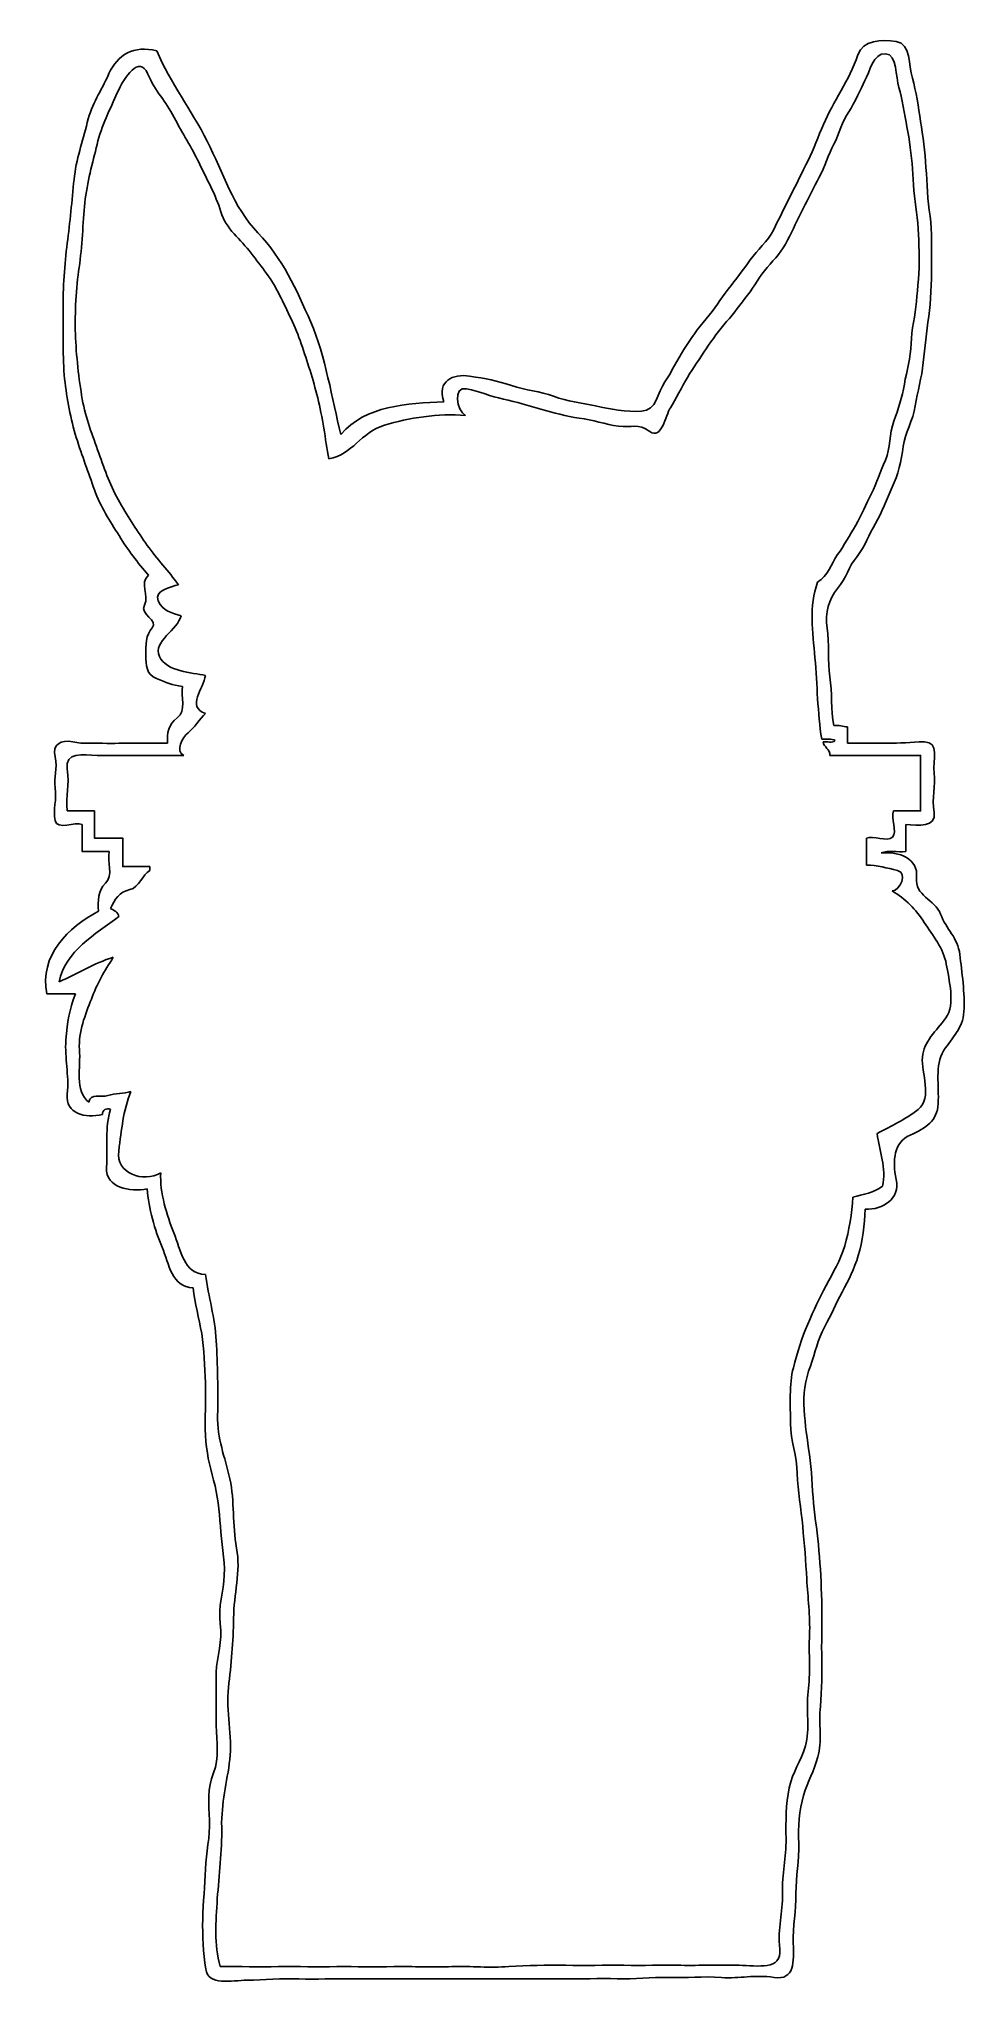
# Model space of a CAD drawing. Extents: x 0 to 47, y -1 to 99.
import ezdxf

# ---------------------------------------------------------------- set-up
doc = ezdxf.new("R2010")
doc.units = 0
doc.layers.get('0').update_dxf_attribs({"linetype": 'CONTINUOUS'})

msp = doc.modelspace()

# ---------------------------------------------------------------- linework, layer by layer
at = {"color": 7}
for points in [[(41.33917, 63.206465), (41.33917, 64.043978)], [(40.431863, 62.578329), (45.107981, 62.578329), (45.107981, 59.716825), (43.712125, 59.716825)], [(5.395876, 56.85532), (4.00002, 56.85532), (4.00002, 58.320968), (2.534371, 58.320968), (2.534371, 59.716825), (1.138515, 59.716825)], [(1.906236, 59.018896), (1.906236, 57.62304), (3.302092, 57.62304)], [(42.316269, 58.320968), (42.316269, 56.925112)], [(44.34026, 57.62304), (44.34026, 59.018896)], [(0.091623, 50.294796), (1.557272, 50.294796)]]:
    msp.add_lwpolyline(points, dxfattribs=at)
msp.add_lwpolyline([(40.431863, 62.578329)], close=True, dxfattribs=at)
for points in [[(43.851711, 99.359137), (43.081198, 99.488253), (42.141089, 99.411481), (41.882158, 98.676563)], [(44.684339, 97.469845), (44.484033, 98.153815), (44.622223, 99.23002), (43.851711, 99.359137)], [(5.74484, 98.870587), (4.579998, 99.18954), (3.708286, 98.660511), (3.284644, 97.701558)], [(3.715266, 96.712594), (4.070511, 97.530565), (4.866847, 98.658417), (5.277926, 97.705745)], [(8.34881, 94.216105), (7.525953, 95.840881), (6.463706, 97.218591), (5.74484, 98.870587)], [(41.882158, 98.676563), (41.622529, 97.942343), (41.374066, 97.451001), (41.011842, 96.825658)], [(42.241591, 97.340031), (42.478188, 97.772746), (42.667327, 98.772877), (43.295462, 98.728908)], [(43.295462, 98.728908), (43.922899, 98.685636), (43.813325, 97.519398), (43.990598, 96.985483)], [(3.284644, 97.701558), (2.8617, 96.741906), (2.412932, 96.198918), (2.170053, 95.186923)], [(5.277926, 97.705745), (5.688308, 96.752375), (6.211056, 96.304306), (6.646563, 95.445156)], [(41.403379, 95.735494), (41.731405, 96.198221), (42.004295, 96.908013), (42.241591, 97.340031)], [(45.107283, 95.240663), (44.992823, 95.993728), (44.884644, 96.785178), (44.684339, 97.469845)], [(2.673259, 94.055582), (2.8952, 94.997784), (3.360718, 95.893924), (3.715266, 96.712594)], [(41.011842, 96.825658), (40.648919, 96.199616), (40.3858, 95.706879), (40.105233, 95.079442)], [(43.990598, 96.985483), (44.167872, 96.452266), (44.279541, 95.591721), (44.405168, 94.957305)], [(6.646563, 95.445156), (7.08207, 94.586007), (7.531536, 93.942517), (7.930053, 93.098722)], [(40.635658, 94.060467), (40.91134, 94.577632), (41.076051, 95.27207), (41.403379, 95.735494)], [(2.170053, 95.186923), (1.927174, 94.175625), (1.592168, 93.306705), (1.486781, 92.240969)], [(40.105233, 95.079442), (39.824666, 94.452005), (39.615288, 93.827359), (39.309595, 93.222953)], [(44.405168, 94.957305), (44.530097, 94.32219), (44.641765, 93.499333), (44.688526, 92.797915)], [(45.387152, 92.868406), (45.336901, 93.673117), (45.222441, 94.487599), (45.107283, 95.240663)], [(2.045822, 91.053793), (2.150511, 92.085331), (2.451318, 93.113379), (2.673259, 94.055582)], [(10.961852, 89.500903), (9.676967, 90.845113), (9.170969, 92.590631), (8.34881, 94.216105)], [(39.890969, 92.362408), (40.172932, 92.885156), (40.359977, 93.542604), (40.635658, 94.060467)], [(7.930053, 93.098722), (8.327872, 92.255625), (8.783619, 91.482321), (9.047436, 90.587577)], [(39.309595, 93.222953), (39.0046, 92.61785), (38.705189, 92.002277), (38.402289, 91.40834)], [(39.057643, 90.752986), (39.32146, 91.288297), (39.609704, 91.838962), (39.890969, 92.362408)], [(44.688526, 92.797915), (44.735288, 92.096498), (44.784143, 91.265265), (44.893717, 90.560358)], [(45.596531, 90.355865), (45.4723, 91.163368), (45.436705, 92.062997), (45.387152, 92.868406)], [(1.486781, 92.240969), (1.381394, 91.174535), (1.275309, 90.039006), (1.137817, 88.960707)], [(38.402289, 91.40834), (38.100086, 90.813706), (37.815331, 90.219071), (37.522201, 89.636999)], [(1.751296, 87.719093), (1.906934, 88.77436), (1.941132, 90.022255), (2.045822, 91.053793)], [(9.047436, 90.587577), (9.311252, 89.692833), (10.081765, 89.163106), (10.614284, 88.455407)], [(38.252234, 89.115647), (38.511863, 89.648166), (38.793128, 90.218373), (39.057643, 90.752986)], [(44.893717, 90.560358), (45.002594, 89.855451), (45.026324, 88.984436), (45.038188, 88.262081)], [(45.666324, 87.773531), (45.648177, 88.614535), (45.720762, 89.548362), (45.596531, 90.355865)], [(13.685167, 84.895974), (12.932103, 86.616367), (12.247436, 88.156694), (10.961852, 89.500903)], [(37.522201, 89.636999), (37.228374, 89.054229), (36.69725, 88.628493), (36.331536, 88.105047)], [(1.137817, 88.960707), (1.000325, 87.88171), (0.904709, 86.661732), (0.929137, 85.540162)], [(10.614284, 88.455407), (11.146803, 87.747708), (11.689791, 87.095145), (12.079933, 86.29183)], [(37.203946, 87.721187), (37.601765, 88.165767), (37.992605, 88.583128), (38.252234, 89.115647)], [(1.557272, 84.283891), (1.519584, 85.386617), (1.595658, 86.663826), (1.751296, 87.719093)], [(36.331536, 88.105047), (35.96652, 87.580903), (35.600108, 87.115385), (35.19182, 86.592637)], [(36.191951, 86.290434), (36.551383, 86.754556), (36.806825, 87.276607), (37.203946, 87.721187)], [(45.038188, 88.262081), (45.050053, 87.539725), (44.96002, 86.674993), (44.898603, 85.958918)], [(45.526738, 85.191198), (45.628635, 85.991721), (45.68447, 86.932528), (45.666324, 87.773531)], [(12.079933, 86.29183), (12.470773, 85.488515), (12.884644, 84.681012), (13.197316, 83.779987)], [(35.19182, 86.592637), (34.78423, 86.069889), (34.502965, 85.558308), (34.06327, 85.06906)], [(35.110162, 84.929475), (35.504491, 85.360096), (35.83182, 85.82701), (36.191951, 86.290434)], [(0.929137, 85.540162), (0.953564, 84.418591), (0.882376, 83.047861), (1.003815, 81.985614)], [(44.898603, 85.958918), (44.837185, 85.242844), (44.63339, 84.514905), (44.620129, 83.794644)], [(1.911122, 80.938722), (1.73664, 81.960489), (1.59496, 83.181165), (1.557272, 84.283891)], [(15.236661, 79.119224), (14.780217, 80.92267), (14.43893, 83.175581), (13.685167, 84.895974)], [(34.06327, 85.06906), (33.623575, 84.579813), (33.284382, 84.036825), (32.915876, 83.494535)], [(34.064666, 83.532223), (34.385713, 83.994251), (34.716531, 84.498155), (35.110162, 84.929475)], [(45.248265, 82.817544), (45.33062, 83.596432), (45.42484, 84.390674), (45.526738, 85.191198)], [(13.197316, 83.779987), (13.50929, 82.878962), (13.801023, 81.956999), (14.045298, 80.998744)], [(32.915876, 83.494535), (32.546672, 82.952942), (32.31496, 82.37436), (31.935287, 81.822997)], [(33.098036, 82.056105), (33.375113, 82.516039), (33.743619, 83.070194), (34.064666, 83.532223)], [(44.620129, 83.794644), (44.606171, 83.074382), (44.390511, 82.376454), (44.271863, 81.700162)], [(44.833695, 80.579987), (44.94676, 81.325374), (45.165909, 82.038657), (45.248265, 82.817544)], [(1.003815, 81.985614), (1.125953, 80.924066), (1.303226, 79.90858), (1.604033, 78.956607)], [(21.866978, 82.120314), (21.024579, 82.247337), (20.170315, 81.8893), (20.540914, 80.794251)], [(21.657599, 80.096323), (21.20255, 80.334316), (20.994568, 81.610827), (21.706454, 81.467054)], [(21.706454, 81.467054), (22.417643, 81.323978), (22.932714, 81.076912), (23.612496, 80.934535)], [(24.03195, 81.633161), (23.28098, 81.883717), (22.709377, 81.993291), (21.866978, 82.120314)], [(26.199017, 81.078308), (25.477359, 81.347708), (24.783619, 81.383302), (24.03195, 81.633161)], [(31.935287, 81.822997), (31.555615, 81.271634), (31.515833, 80.351765), (30.730664, 80.305701)], [(32.217948, 80.493444), (32.479671, 80.891961), (32.82026, 81.59617), (33.098036, 82.056105)], [(44.271863, 81.700162), (44.153913, 81.023171), (43.961285, 80.423651), (43.727479, 79.801797)], [(2.759104, 78.157479), (2.441547, 79.071067), (2.086302, 79.916955), (1.911122, 80.938722)], [(14.045298, 80.998744), (14.288875, 80.039791), (14.436138, 78.858199), (14.608526, 77.862953)], [(20.540914, 80.794251), (18.674655, 80.708406), (16.502005, 80.61279), (15.236661, 79.119224)], [(23.612496, 80.934535), (24.292278, 80.791459), (24.884819, 80.603019), (25.542965, 80.422255)], [(25.542965, 80.422255), (26.201111, 80.241492), (26.838319, 80.043978), (27.521591, 79.958133)], [(28.357708, 80.584873), (27.613717, 80.746792), (26.920675, 80.809605), (26.199017, 81.078308)], [(30.730664, 80.305701), (29.945495, 80.259638), (29.102398, 80.422953), (28.357708, 80.584873)], [(31.155004, 79.264393), (31.77616, 78.814229), (31.956225, 80.095625), (32.217948, 80.493444)], [(44.20556, 78.486203), (44.296291, 79.216934), (44.721329, 79.833902), (44.833695, 80.579987)], [(14.608526, 77.862953), (15.855724, 78.068144), (16.245865, 79.217632), (17.486083, 79.591721)], [(17.486083, 79.591721), (18.726302, 79.96581), (20.270816, 80.207294), (21.657599, 80.096323)], [(27.521591, 79.958133), (28.204862, 79.872986), (28.867894, 79.634295), (29.544884, 79.538678)], [(29.544884, 79.538678), (30.221874, 79.443062), (30.534546, 79.715254), (31.155004, 79.264393)], [(43.727479, 79.801797), (43.494372, 79.179246), (43.571842, 78.381514), (43.294764, 77.791765)], [(1.604033, 78.956607), (1.90484, 78.004633), (2.224491, 77.145483), (2.539257, 76.262604)], [(43.647218, 76.392419), (43.949421, 77.032419), (44.115527, 77.754774), (44.20556, 78.486203)], [(3.839497, 75.608646), (3.380958, 76.420336), (3.076661, 77.244589), (2.759104, 78.157479)], [(43.294764, 77.791765), (43.018385, 77.201318), (42.855069, 76.629714), (42.573804, 76.069976)], [(2.539257, 76.262604), (2.85472, 75.380423), (3.334895, 74.667141), (3.806694, 73.900816)], [(42.786672, 74.531045), (43.143314, 75.121492), (43.345713, 75.751721), (43.647218, 76.392419)], [(5.261874, 73.401797), (4.747501, 74.136716), (4.298035, 74.796955), (3.839497, 75.608646)], [(42.573804, 76.069976), (42.293237, 75.50954), (42.078276, 74.959573), (41.76351, 74.437523)], [(41.76351, 74.437523), (41.448047, 73.91617), (41.175855, 73.413662), (40.833172, 72.925112)], [(41.833303, 72.832288), (42.272997, 73.374578), (42.430031, 73.940598), (42.786672, 74.531045)], [(3.806694, 73.900816), (4.278493, 73.134491), (4.747501, 72.5252), (5.326083, 71.860772)], [(6.861525, 71.372223), (6.352038, 72.102953), (5.776247, 72.667577), (5.261874, 73.401797)], [(40.833172, 72.925112), (40.489791, 72.437261), (40.344622, 71.814709), (39.803728, 71.511808)], [(40.833172, 71.180292), (41.289617, 71.735145), (41.393608, 72.289998), (41.833303, 72.832288)], [(5.326083, 71.860772), (4.838232, 71.460162), (5.372147, 70.824349), (5.116705, 70.325331)], [(5.820216, 70.540292), (5.585713, 71.075603), (6.488134, 71.253575), (6.861525, 71.372223)], [(39.803728, 71.511808), (39.353565, 70.23111), (39.542005, 68.969954), (39.664142, 67.603411)], [(5.116705, 70.325331), (4.861263, 69.826312), (5.855113, 69.531088), (5.518014, 69.156301)], [(7.001111, 69.766988), (6.544666, 69.925418), (6.05472, 70.00568), (5.820216, 70.540292)], [(40.290882, 69.137457), (40.172932, 69.929605), (40.376727, 70.626138), (40.833172, 71.180292)], [(5.890009, 67.678787), (5.53267, 68.470936), (6.848962, 69.054404), (7.001111, 69.766988)], [(5.518014, 69.156301), (5.180914, 68.781514), (5.176029, 68.258766), (5.186498, 67.742997)], [(40.431863, 66.626312), (40.31182, 67.433117), (40.408832, 68.344611), (40.290882, 69.137457)], [(5.186498, 67.742997), (5.196967, 67.227228), (5.205342, 66.740772), (5.729486, 66.541165)], [(8.257381, 66.696105), (7.557359, 66.849649), (6.247348, 66.886639), (5.890009, 67.678787)], [(39.664142, 67.603411), (39.785582, 66.236868), (39.800238, 64.762844), (40.013106, 63.415843)], [(5.729486, 66.541165), (6.252932, 66.340859), (6.527218, 66.193597), (7.070903, 66.137762)], [(8.257381, 64.741906), (7.250271, 65.07412), (8.182703, 66.048428), (8.257381, 66.696105)], [(40.641242, 64.113771), (40.487698, 64.917784), (40.551907, 65.819507), (40.431863, 66.626312)], [(7.070903, 66.137762), (7.001809, 65.626879), (7.271209, 64.859158), (6.80918, 64.51508)], [(6.80918, 64.51508), (6.346454, 64.171699), (6.268286, 63.742473), (6.303183, 63.206465)], [(7.367523, 63.747359), (7.662049, 63.975581), (7.978908, 64.476694), (8.257381, 64.741906)], [(1.417686, 63.276257), (0.810489, 63.399791), (0.363117, 63.152724), (0.51038, 62.508537)], [(2.953128, 63.206465), (2.36966, 63.230194), (2.024884, 63.152724), (1.417686, 63.276257)], [(4.628155, 63.206465), (4.056552, 63.219027), (3.536596, 63.182735), (2.953128, 63.206465)], [(6.303183, 63.206465), (5.735069, 63.215538), (5.199758, 63.193902), (4.628155, 63.206465)], [(7.140696, 62.578329), (6.689835, 62.800968), (7.072299, 63.519136), (7.367523, 63.747359)], [(40.013106, 63.415843), (40.246214, 63.393509), (40.505844, 63.474469), (40.711035, 63.34605)], [(40.711035, 63.34605), (40.56447, 63.200881), (40.281809, 63.311154), (40.082899, 63.276257)], [(40.082899, 63.276257), (40.119889, 63.011743), (40.469551, 62.873553), (40.431863, 62.578329)], [(41.33917, 64.043978), (41.104666, 64.071197), (40.890402, 64.149365), (40.641242, 64.113771)], [(43.363161, 63.206465), (42.63592, 63.223215), (42.05315, 63.193902), (41.33917, 63.206465)], [(45.31736, 63.276257), (44.545451, 63.278351), (44.090402, 63.189714), (43.363161, 63.206465)], [(45.805909, 61.671023), (45.727043, 62.348711), (46.089268, 63.274164), (45.31736, 63.276257)], [(0.51038, 62.508537), (0.657643, 61.864349), (0.41616, 61.481187), (0.51038, 60.903302)], [(1.138515, 61.880401), (0.994044, 62.780031), (1.948112, 62.596476), (2.673957, 62.578329)], [(2.673957, 62.578329), (3.399802, 62.560183), (4.172408, 62.5881), (4.907327, 62.578329)], [(4.907327, 62.578329), (5.642245, 62.568558), (6.403684, 62.585309), (7.140696, 62.578329)], [(1.138515, 59.716825), (1.030336, 60.571786), (1.282986, 60.980772), (1.138515, 61.880401)], [(45.805909, 59.647032), (45.681678, 60.41894), (45.884775, 60.993335), (45.805909, 61.671023)], [(0.51038, 60.903302), (0.6046, 60.325418), (0.402201, 59.767773), (0.512474, 59.230369)], [(0.512474, 59.230369), (0.622049, 58.692266), (1.546803, 59.195472), (1.906236, 59.018896)], [(43.712125, 59.716825), (43.56905, 59.384611), (43.927087, 58.644109), (43.657687, 58.375407)], [(44.34026, 59.018896), (44.990729, 58.958177), (45.93014, 58.875123), (45.805909, 59.647032)], [(43.657687, 58.375407), (43.388286, 58.106705), (42.649879, 58.463346), (42.316269, 58.320968)], [(3.302092, 57.62304), (3.204382, 57.110761), (3.515658, 56.389802), (3.110162, 56.000358)], [(43.08399, 57.553248), (43.433652, 57.715167), (43.933368, 57.576977), (44.34026, 57.62304)], [(44.898603, 56.296977), (45.008875, 57.249649), (44.006651, 57.651655), (43.08399, 57.553248)], [(4.35387, 55.663956), (4.87592, 55.78051), (4.985495, 56.451219), (5.395876, 56.645941)], [(5.395876, 56.645941), (5.375636, 56.708755), (5.411929, 56.79111), (5.395876, 56.85532)], [(42.316269, 56.925112), (42.866934, 56.946748), (43.380609, 56.77436), (43.922899, 56.647337)], [(43.922899, 56.647337), (44.465887, 56.521012), (44.066672, 55.621383), (43.642332, 55.599049)], [(46.138821, 54.396519), (45.843597, 55.161448), (44.78833, 55.344305), (44.898603, 56.296977)], [(3.110162, 56.000358), (2.705364, 55.610216), (2.713041, 55.093749), (2.74375, 54.552157)], [(3.371885, 54.691743), (3.568701, 55.157261), (3.832517, 55.546705), (4.35387, 55.663956)], [(43.642332, 55.599049), (44.322812, 55.209605), (44.874175, 54.635211), (45.299911, 53.976366)], [(2.74375, 54.552157), (1.191558, 53.739071), (-0.322248, 52.266443), (0.091623, 50.294796)], [(0.719758, 50.922931), (1.028243, 52.50653), (2.606956, 53.369867), (3.790642, 54.272986)], [(3.790642, 54.272986), (3.776683, 54.488646), (3.544273, 54.613575), (3.371885, 54.691743)], [(47.130577, 52.317392), (47.025887, 53.187708), (46.434044, 53.630892), (46.138821, 54.396519)], [(45.299911, 53.976366), (45.725647, 53.31822), (46.295855, 52.62099), (46.432649, 51.828144)], [(3.511471, 52.179202), (2.527392, 51.891655), (1.641721, 51.299115), (0.719758, 50.922931)], [(2.379431, 50.030979), (2.680238, 50.814055), (3.050838, 51.480576), (3.511471, 52.179202)], [(47.341351, 49.38749), (47.400675, 50.305963), (47.234568, 51.446377), (47.130577, 52.317392)], [(46.432649, 51.828144), (46.568744, 51.035996), (46.912823, 49.739245), (46.413107, 49.059464)], [(1.557272, 50.294796), (1.242507, 49.44472), (1.139911, 48.874513), (1.068722, 47.921841)], [(1.76665, 47.433291), (1.69616, 48.326639), (2.078624, 49.248602), (2.379431, 50.030979)], [(46.296553, 47.361405), (46.751602, 48.102604), (47.282027, 48.469016), (47.341351, 49.38749)], [(46.413107, 49.059464), (45.912692, 48.38038), (45.266411, 47.837392), (45.200806, 47.037566)], [(1.068722, 47.921841), (0.997534, 46.969169), (1.235527, 46.145614), (1.138515, 45.130129)], [(2.2552, 44.711372), (1.513303, 45.289256), (1.837141, 46.539943), (1.76665, 47.433291)], [(46.015288, 44.641579), (46.067632, 45.541906), (45.840806, 46.620903), (46.296553, 47.361405)], [(45.200806, 47.037566), (45.1352, 46.237043), (45.741002, 44.934709), (44.985844, 44.34496)], [(3.232299, 45.060336), (2.857512, 44.930521), (2.335462, 45.225745), (2.2552, 44.711372)], [(4.418777, 45.269714), (4.048177, 45.125941), (3.607087, 45.190848), (3.232299, 45.060336)], [(3.790642, 42.198831), (3.949769, 43.352506), (3.998624, 44.219333), (4.418777, 45.269714)], [(1.138515, 45.130129), (1.041503, 44.114643), (2.037447, 43.87665), (2.953128, 44.083237)], [(2.953128, 44.083237), (2.944055, 44.328209), (3.156225, 44.412659), (3.371885, 44.362408)], [(3.371885, 44.362408), (3.068984, 43.359485), (3.215549, 42.451481), (3.162507, 41.361317)], [(44.985844, 44.34496), (44.229988, 43.75521), (43.667458, 43.547926), (42.874611, 43.106137)], [(44.567087, 43.018896), (45.385756, 43.393684), (45.962943, 43.741252), (46.015288, 44.641579)], [(5.954219, 41.082146), (5.053891, 40.546137), (3.631514, 41.045156), (3.790642, 42.198831)], [(42.874611, 43.106137), (42.973019, 42.204414), (43.354088, 41.308973), (43.153783, 40.384218)], [(43.851711, 40.733182), (43.639541, 41.746574), (43.749115, 42.644109), (44.567087, 43.018896)], [(3.162507, 41.361317), (3.109464, 40.271154), (4.373412, 40.102255), (5.256291, 40.244633)], [(5.256291, 40.244633), (5.315615, 39.265439), (5.664579, 38.114556), (6.025407, 37.244938)], [(6.630511, 37.989627), (6.273172, 38.86762), (5.892103, 40.063171), (5.954219, 41.082146)], [(43.153783, 40.384218), (42.703619, 40.070848), (42.150162, 39.957086), (41.618341, 39.825876)], [(42.246476, 39.19774), (43.183794, 39.182386), (44.063881, 39.719791), (43.851711, 40.733182)], [(41.618341, 39.825876), (41.568788, 39.003019), (41.427109, 38.078962), (41.20098, 37.311939)], [(41.89821, 36.824087), (42.104797, 37.53388), (42.249268, 38.421644), (42.246476, 39.19774)], [(6.025407, 37.244938), (6.386934, 36.376017), (6.507676, 35.184654), (7.629246, 35.149758)], [(8.257381, 35.847686), (7.124644, 35.853967), (6.988548, 37.111634), (6.630511, 37.989627)], [(41.20098, 37.311939), (40.975549, 36.544218), (40.606345, 35.967032), (40.238537, 35.273291)], [(41.065582, 34.934796), (41.405473, 35.568515), (41.690925, 36.114294), (41.89821, 36.824087)], [(7.629246, 35.149758), (7.715091, 34.333182), (7.923074, 33.601056), (8.063357, 32.792157)], [(8.815724, 32.427839), (8.743139, 33.63316), (8.417905, 34.673073), (8.257381, 35.847686)], [(40.238537, 35.273291), (39.870729, 34.579551), (39.618777, 34.017021), (39.292845, 33.287686)], [(40.154786, 33.123673), (40.512125, 33.764371), (40.725691, 34.301077), (41.065582, 34.934796)], [(39.292845, 33.287686), (38.966214, 32.558351), (38.777076, 31.8346), (38.552343, 31.027097)], [(39.431732, 31.124807), (39.692758, 31.832506), (39.796749, 32.482975), (40.154786, 33.123673)], [(8.063357, 32.792157), (8.204339, 31.983258), (8.215505, 31.11015), (8.257381, 30.264262)], [(8.885516, 28.589234), (8.908548, 29.819682), (8.888308, 31.222517), (8.815724, 32.427839)], [(39.1058, 28.868406), (39.047872, 29.644502), (39.171405, 30.41641), (39.431732, 31.124807)], [(8.257381, 30.264262), (8.299257, 29.418373), (8.209224, 28.379158), (8.258079, 27.54304)], [(38.552343, 31.027097), (38.328308, 30.218896), (38.398799, 29.060336), (38.407872, 28.170478)], [(9.515047, 25.310369), (9.256814, 26.466835), (8.863183, 27.359485), (8.885516, 28.589234)], [(38.407872, 28.170478), (38.416945, 27.280619), (38.731013, 26.491263), (38.756836, 25.588144)], [(39.384971, 26.565243), (39.257948, 27.376235), (39.163728, 28.091612), (39.1058, 28.868406)], [(8.258079, 27.54304), (8.306236, 26.706923), (8.46327, 26.014578), (8.677534, 25.240576)], [(39.59435, 24.052702), (39.51339, 24.883237), (39.511296, 25.754251), (39.384971, 26.565243)], [(8.677534, 25.240576), (8.892496, 24.467271), (8.981133, 23.684196), (9.0258, 22.866922)], [(9.862616, 21.74954), (9.630206, 22.947882), (9.773979, 24.1546), (9.515047, 25.310369)], [(38.756836, 25.588144), (38.782659, 24.685025), (38.948068, 23.765156), (39.034611, 22.864829)], [(39.873521, 21.609954), (39.800936, 22.453749), (39.675309, 23.222168), (39.59435, 24.052702)], [(9.0258, 22.866922), (9.070467, 22.048951), (9.267283, 21.185614), (9.229595, 20.358569)], [(39.034611, 22.864829), (39.121154, 21.963804), (39.196531, 21.064872), (39.245386, 20.144305)], [(9.707676, 18.135668), (9.714655, 19.352157), (10.095026, 20.551197), (9.862616, 21.74954)], [(40.013106, 19.02762), (39.990773, 19.898635), (39.945407, 20.766159), (39.873521, 21.609954)], [(9.229595, 20.358569), (9.191209, 19.531524), (8.898079, 18.726813), (9.025102, 17.841143)], [(39.245386, 20.144305), (39.294241, 19.223738), (39.427545, 18.227097), (39.384971, 17.2828)], [(9.443859, 14.560881), (9.582049, 15.760619), (9.700696, 16.91918), (9.707676, 18.135668)], [(40.013106, 16.305701), (40.003335, 17.18509), (40.03544, 18.156606), (40.013106, 19.02762)], [(9.025102, 17.841143), (9.152125, 16.955472), (8.832474, 16.184262), (8.815724, 15.328602)], [(39.384971, 17.2828), (39.342398, 16.338504), (39.435222, 15.262299), (39.315178, 14.351503)], [(39.943314, 13.583782), (40.034044, 14.428275), (40.022877, 15.426312), (40.013106, 16.305701)], [(8.815724, 15.328602), (8.798973, 14.472942), (8.824099, 13.459551), (8.815724, 12.606683)], [(9.513652, 10.861862), (9.652539, 12.040663), (9.305669, 13.361143), (9.443859, 14.560881)], [(39.315178, 14.351503), (39.195135, 13.440707), (39.417076, 12.407075), (39.176291, 11.559093)], [(39.819082, 10.986094), (40.037534, 11.763585), (39.852583, 12.739289), (39.943314, 13.583782)], [(8.815724, 12.606683), (8.807348, 11.753814), (9.006956, 10.953989), (8.67544, 10.164632)], [(39.176291, 11.559093), (38.935506, 10.71111), (38.525822, 10.268624), (38.342965, 9.391328)], [(8.67544, 10.164632), (8.344622, 9.374578), (8.42279, 8.567075), (8.466062, 7.721884)], [(9.094895, 7.372222), (9.066978, 8.599878), (9.374764, 9.683062), (9.513652, 10.861862)], [(39.082768, 9.000488), (39.306105, 9.773793), (39.600631, 10.208602), (39.819082, 10.986094)], [(38.342965, 9.391328), (38.160806, 8.513335), (38.163597, 7.717697), (38.175462, 6.767119)], [(38.826629, 6.534709), (38.79243, 7.398046), (38.859431, 8.226486), (39.082768, 9.000488)], [(8.466062, 7.721884), (8.510031, 6.876693), (8.283902, 6.065003), (8.257381, 5.208645)], [(8.870162, 3.688558), (8.953913, 4.89737), (9.122812, 6.144567), (9.094895, 7.372222)], [(38.175462, 6.767119), (38.187327, 5.816541), (37.955615, 4.960881), (37.989115, 3.952375)], [(38.687043, 3.952375), (38.675876, 4.827577), (38.860827, 5.671372), (38.826629, 6.534709)], [(8.257381, 5.208645), (8.23086, 4.352288), (8.133848, 3.513378), (8.117796, 2.626312)], [(9.025102, 0.183564), (8.693586, 1.351197), (8.786411, 2.479747), (8.870162, 3.688558)], [(37.989115, 3.952375), (38.022616, 2.943869), (37.732976, 2.198482), (37.84953, 1.09087)], [(38.547458, 1.370041), (38.508374, 2.268973), (38.69821, 3.077173), (38.687043, 3.952375)], [(8.117796, 2.626312), (8.101743, 1.739245), (8.13664, 0.934534), (8.272736, 0.059332)], [(37.84953, 1.09087), (37.966084, -0.016742), (36.722376, 0.234512), (35.755746, 0.253356)], [(37.570358, -0.374779), (38.621438, -0.538094), (38.586542, 0.47111), (38.547458, 1.370041)], [(8.272736, 0.059332), (8.408832, -0.815869), (9.59182, -0.524135), (10.420958, -0.514364)], [(12.026193, 0.183564), (11.030947, 0.180074), (10.021743, 0.185657), (9.025102, 0.183564)], [(15.027283, 0.183564), (14.036923, 0.177282), (13.021438, 0.187053), (12.026193, 0.183564)], [(17.958581, 0.183564), (16.972408, 0.170303), (16.017643, 0.189845), (15.027283, 0.183564)], [(20.959671, 0.183564), (19.979082, 0.154251), (18.944753, 0.196824), (17.958581, 0.183564)], [(23.890271, 0.184262), (22.921547, 0.116563), (21.94026, 0.212877), (20.959671, 0.183564)], [(26.822267, 0.253356), (25.831907, 0.269409), (24.858995, 0.251263), (23.890271, 0.184262)], [(29.823357, 0.253356), (28.837185, 0.263127), (27.812627, 0.237304), (26.822267, 0.253356)], [(32.754655, 0.253356), (31.775462, 0.264523), (30.80953, 0.242887), (29.823357, 0.253356)], [(35.755746, 0.253356), (34.789115, 0.2722), (33.733848, 0.24219), (32.754655, 0.253356)], [(10.420958, -0.514364), (11.250097, -0.504593), (12.192997, -0.406186), (13.073085, -0.444572)], [(13.073085, -0.444572), (13.953172, -0.482958), (14.899562, -0.426425), (15.795004, -0.444572)], [(15.795004, -0.444572), (16.690446, -0.462718), (17.613804, -0.434801), (18.516923, -0.444572)], [(18.516923, -0.444572), (19.420042, -0.454343), (20.331536, -0.437592), (21.238842, -0.444572)], [(21.238842, -0.444572), (22.146149, -0.451551), (23.04857, -0.434801), (23.960762, -0.444572)], [(23.960762, -0.444572), (24.872954, -0.454343), (25.762812, -0.426425), (26.682681, -0.444572)], [(26.682681, -0.444572), (27.60255, -0.462718), (28.546149, -0.406186), (29.474393, -0.444572)], [(29.474393, -0.444572), (30.402638, -0.482958), (31.194786, -0.350351), (32.12652, -0.374779)], [(32.12652, -0.374779), (33.058254, -0.399206), (33.878319, -0.304288), (34.848439, -0.374779)], [(34.848439, -0.374779), (35.818559, -0.44527), (36.519279, -0.211464), (37.570358, -0.374779)]]:
    msp.add_open_spline(points, degree=3, dxfattribs=at)

doc.saveas('drawing.dxf')
